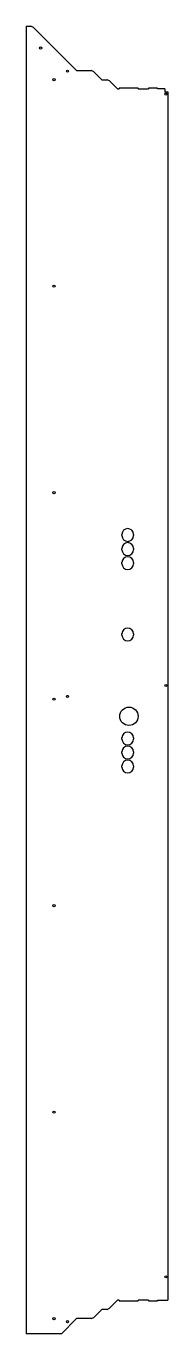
# Model space of a CAD drawing. Header units: millimetres. Extents: x -24 to 208, y -964 to 1180.
import ezdxf

# ---------------------------------------------------------------- set-up
doc = ezdxf.new("R2010")
doc.units = ezdxf.units.MM

msp = doc.modelspace()

# ---------------------------------------------------------------- linework, layer by layer
at = {"color": 7, "linetype": 'Continuous', "lineweight": 25}
for p, q in [((-23.7, 1179.8), (-23.7, -964)), ((-23.7, 1179.8), (-15.9, 1179.8)), ((-11.9, 1177.8), (-15.9, 1179.8)), ((-11.9, 1177.8), (58.9, 1107)), ((58.9, 1107), (83.4, 1107)), ((87.4, 1105), (83.4, 1107)), ((87.4, 1105), (100.4, 1092)), ((100.4, 1092), (109, 1092)), ((113, 1090), (109, 1092)), ((113, 1090), (126, 1077)), ((126, 1077), (128.6, 1077)), ((128.6, 1078.2), (128.6, 1077)), ((159.6, 1078.2), (128.6, 1078.2)), ((159.6, 1077), (159.6, 1078.2)), ((159.6, 1077), (176.6, 1077)), ((176.6, 1078.2), (176.6, 1077)), ((191.6, 1078.2), (176.6, 1078.2)), ((191.6, 1077), (191.6, 1078.2)), ((203.4, 1077), (191.6, 1077)), ((203.4, 1077), (203.4, 1072)), ((203.4, 1072), (208.4, 1072)), ((208.4, 1072), (208.4, -909)), ((133.1, 344.6), (133.1, 346.6)), ((152.1, 346.6), (152.1, 344.6)), ((133.1, 321.6), (133.1, 323.6)), ((152.1, 323.6), (152.1, 321.6)), ((133.1, 298.6), (133.1, 300.6)), ((152.1, 300.6), (152.1, 298.6)), ((133.1, 181.6), (133.1, 183.6)), ((152.1, 183.6), (152.1, 181.6)), ((133.1, 11.1), (133.1, 13.1)), ((152.1, 13.1), (152.1, 11.1)), ((133.1, -11.9), (133.1, -9.9)), ((152.1, -9.9), (152.1, -11.9)), ((133.1, -35), (133.1, -33)), ((152.1, -33), (152.1, -35)), ((126, -909), (113, -922)), ((128.6, -909), (126, -909)), ((128.6, -909), (128.6, -910.1)), ((128.6, -910.1), (159.6, -910.1)), ((176.6, -909), (159.6, -909)), ((159.6, -910.1), (159.6, -909)), ((176.6, -909), (176.6, -910.1)), ((176.6, -910.1), (191.6, -910.1)), ((191.6, -909), (208.4, -909)), ((191.6, -910.1), (191.6, -909)), ((58.9, -939), (33.9, -964)), ((83.4, -939), (58.9, -939)), ((83.4, -939), (87.4, -937)), ((100.4, -924), (87.4, -937)), ((109, -924), (100.4, -924)), ((109, -924), (113, -922)), ((33.9, -964), (-23.7, -964))]:
    msp.add_line(p, q, dxfattribs=at)
for centre, radius in [((-0.1, 1144), 1.8), ((21.9, 1092), 1.8), ((44, 1106), 1.8), ((205.1, 1068.5), 1.8), ((21.9, 753.5), 1.8), ((21.9, 415.1), 1.8), ((205.1, 99), 1.8), ((21.9, 76.5), 1.8), ((44, 81), 1.8), ((144.6, 48.5), 15), ((21.9, -261.9), 1.8), ((21.9, -600.5), 1.8), ((205.1, -870.5), 1.8), ((21.9, -939), 1.8), ((44, -944), 1.8)]:
    msp.add_circle(centre, radius, dxfattribs=at)
for centre, start, end in [((142.6, 346.6), 0, 180), ((142.6, 344.6), 180, 0), ((142.6, 323.6), 0, 180), ((142.6, 321.6), 180, 0), ((142.6, 300.6), 0, 180), ((142.6, 298.6), 180, 0), ((142.6, 183.6), 0, 180), ((142.6, 181.6), 180, 0), ((142.6, 13.1), 0, 180), ((142.6, 11.1), 180, 0), ((142.6, -9.9), 0, 180), ((142.6, -11.9), 180, 0), ((142.6, -33), 0, 180), ((142.6, -35), 180, 0)]:
    msp.add_arc(centre, 9.5, start, end, dxfattribs=at)

doc.saveas('drawing.dxf')
